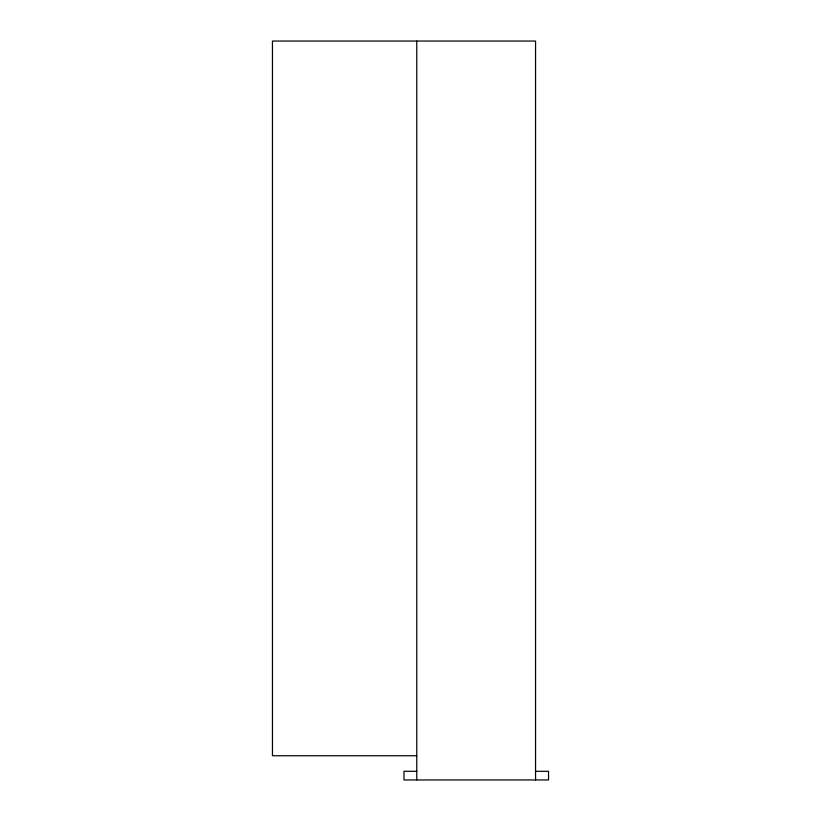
<?xml version="1.0" encoding="UTF-8"?>
<svg xmlns="http://www.w3.org/2000/svg" width="821" height="821" viewBox="0 0 821 821"><rect width="100%" height="100%" fill="white"/><g stroke="black" fill="none" stroke-linecap="round" stroke-linejoin="round"><path stroke-width="1.23" d="M416.77 755.741L272.449 755.741L272.449 41.05L535.559 41.05L535.559 779.95M416.77 771.299L403.963 771.299L403.963 779.95L548.551 779.95L548.551 771.299L535.559 771.299M416.77 41.05L416.77 779.95"/></g></svg>
